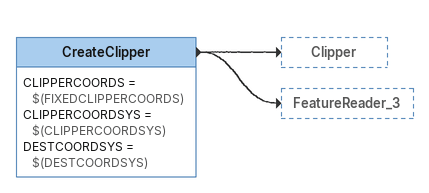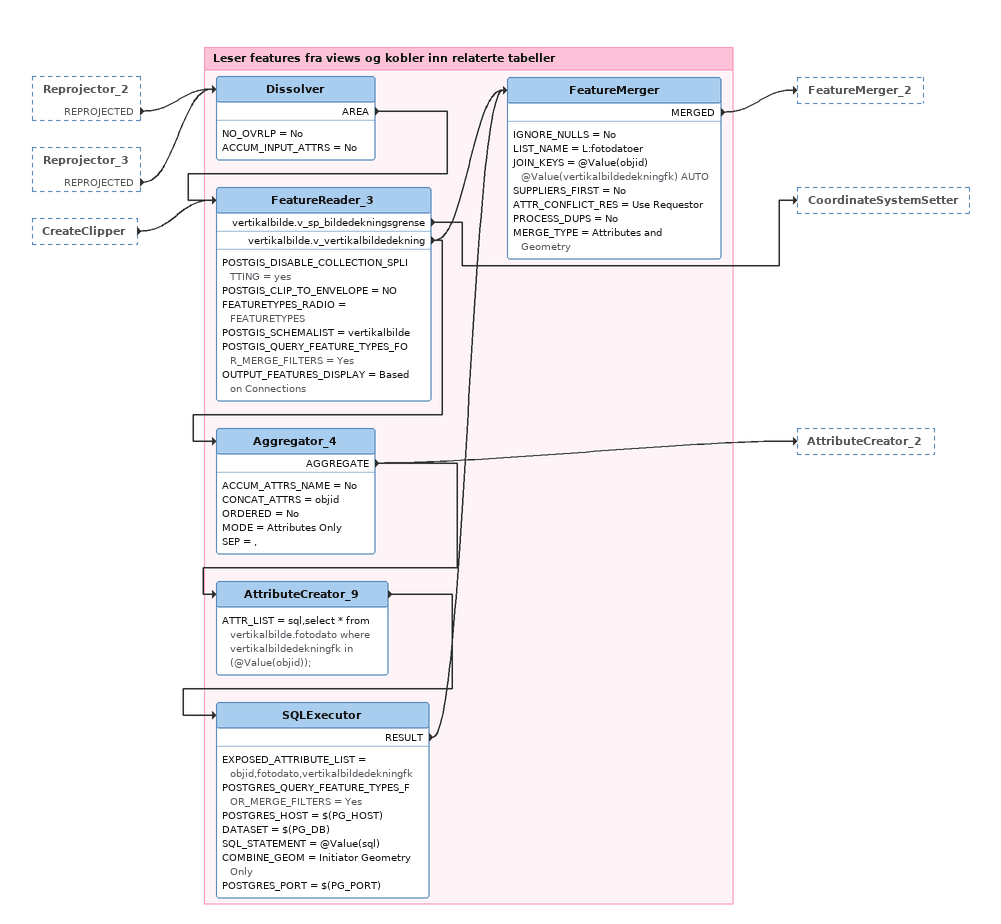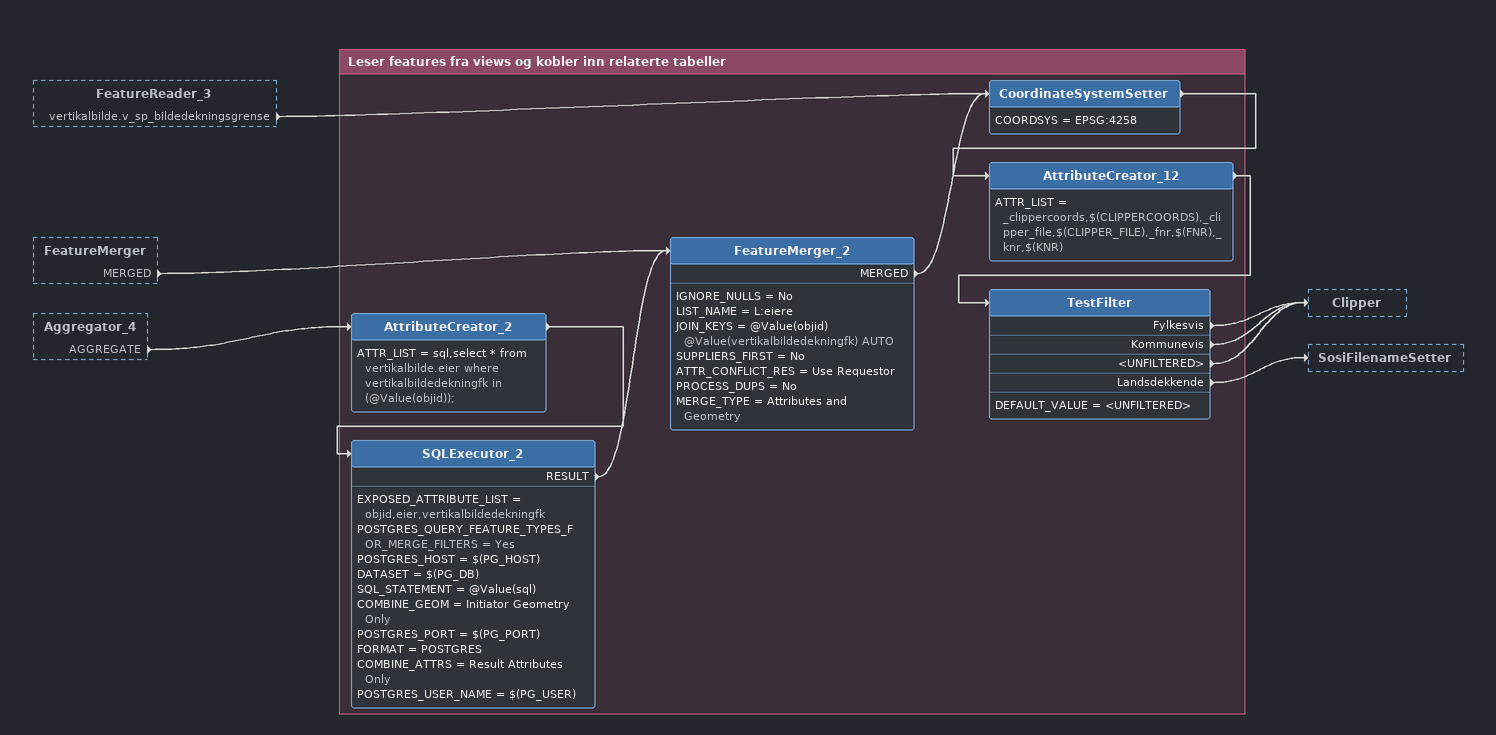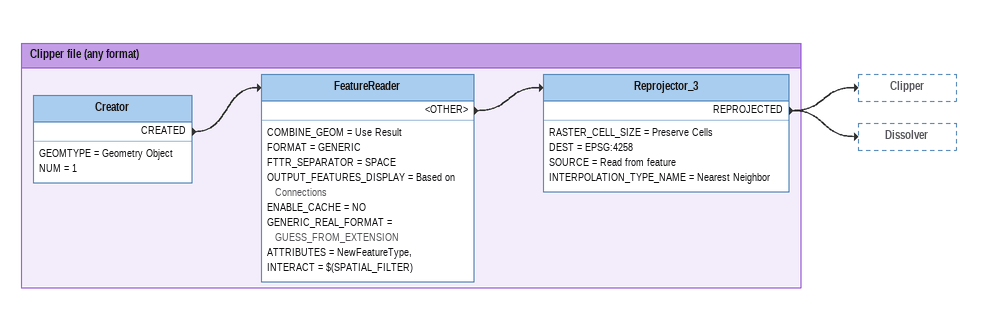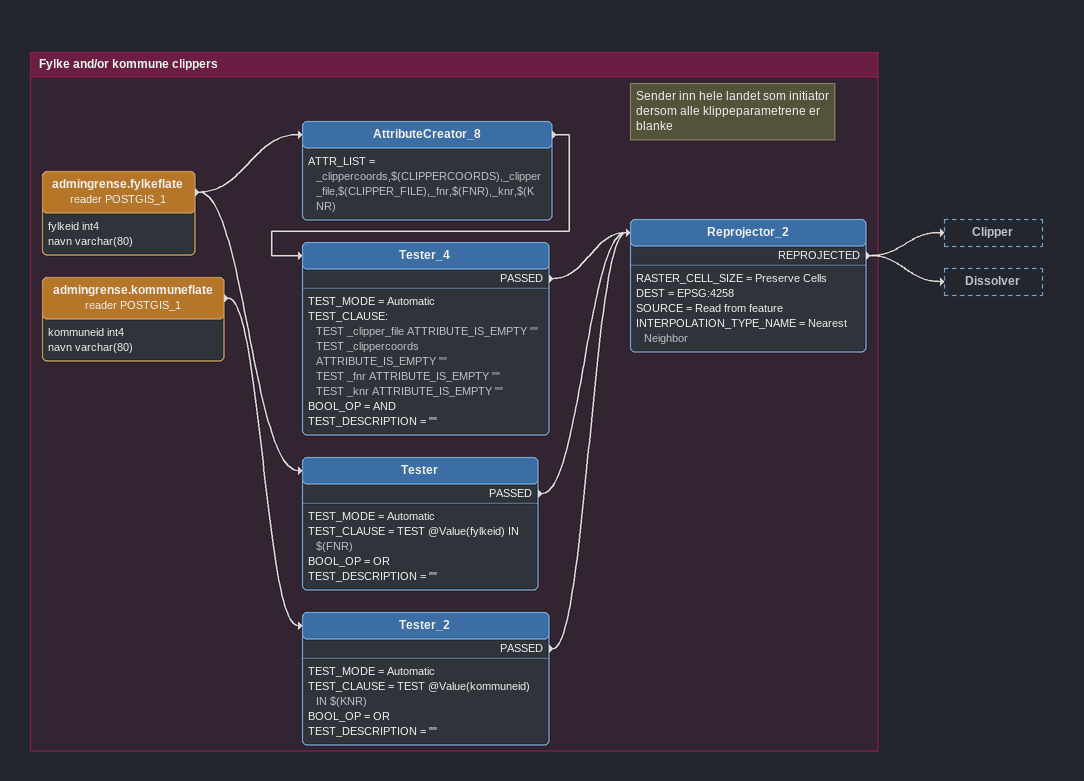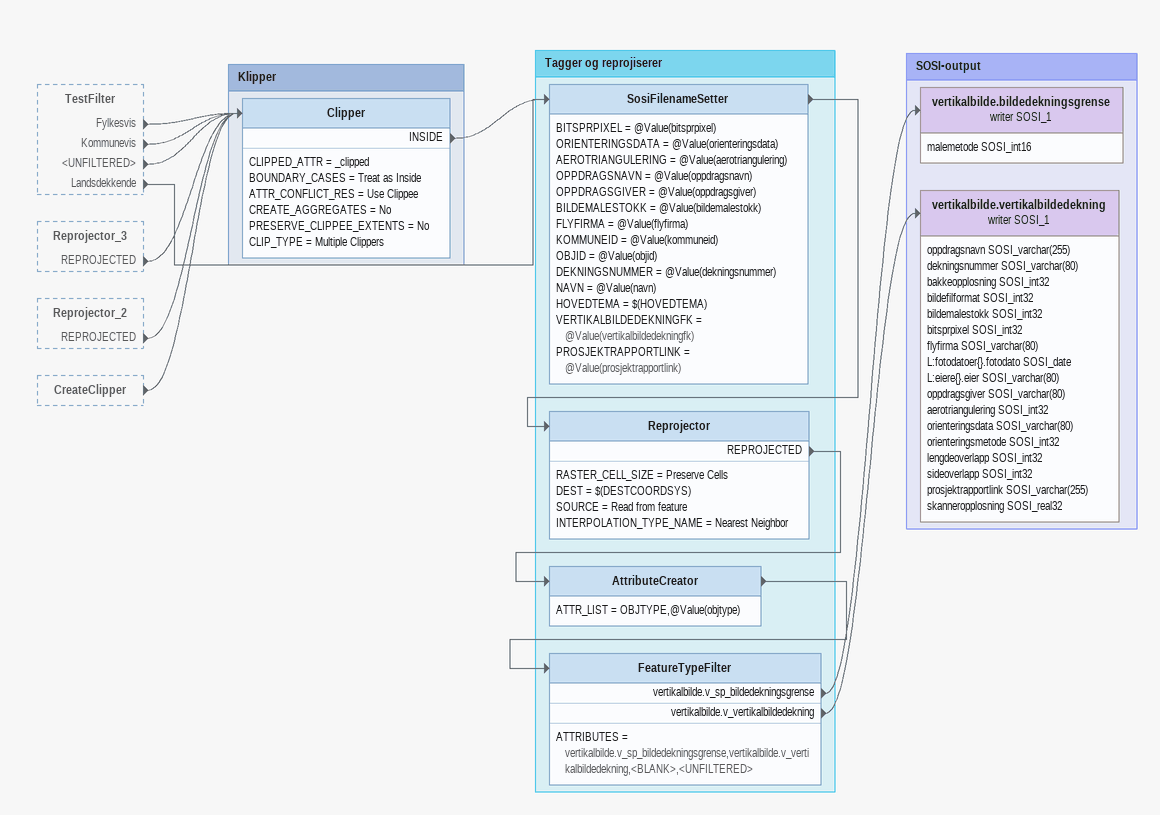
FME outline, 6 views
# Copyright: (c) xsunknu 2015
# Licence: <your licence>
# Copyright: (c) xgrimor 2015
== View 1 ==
CreateClipper
    CLIPPERCOORDS = $(FIXEDCLIPPERCOORDS)
    CLIPPERCOORDSYS = $(CLIPPERCOORDSYS)
    DESTCOORDSYS = $(DESTCOORDSYS)
    -> Clipper
    -> FeatureReader_3

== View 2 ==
Reprojector_2 [outside]
    REPROJECTED -> Dissolver
Reprojector_3 [outside]
    REPROJECTED -> Dissolver
CreateClipper [outside]
    -> FeatureReader_3

Bookmark: Leser features fra views og kobler inn relaterte tabeller
Dissolver
    NO_OVRLP = No
    ACCUM_INPUT_ATTRS = No
    AREA -> FeatureReader_3
FeatureReader_3
    POSTGIS_DISABLE_COLLECTION_SPLITTING = yes
    POSTGIS_CLIP_TO_ENVELOPE = NO
    FEATURETYPES_RADIO = FEATURETYPES
    POSTGIS_SCHEMALIST = vertikalbilde
    POSTGIS_QUERY_FEATURE_TYPES_FOR_MERGE_FILTERS = Yes
    OUTPUT_FEATURES_DISPLAY = Based on Connections
    vertikalbilde.v_sp_bildedekningsgrense -> CoordinateSystemSetter
    vertikalbilde.v_vertikalbildedekning -> Aggregator_4
    vertikalbilde.v_vertikalbildedekning -> FeatureMerger
Aggregator_4
    ACCUM_ATTRS_NAME = No
    CONCAT_ATTRS = objid
    ORDERED = No
    MODE = Attributes Only
    SEP = ,
    AGGREGATE -> AttributeCreator_9
    AGGREGATE -> AttributeCreator_2
AttributeCreator_9
    ATTR_LIST = sql,select * from vertikalbilde.fotodato where vertikalbildedekningfk in (@Value(objid));
    -> SQLExecutor
SQLExecutor
    EXPOSED_ATTRIBUTE_LIST = objid,fotodato,vertikalbildedekningfk
    POSTGRES_QUERY_FEATURE_TYPES_FOR_MERGE_FILTERS = Yes
    POSTGRES_HOST = $(PG_HOST)
    DATASET = $(PG_DB)
    SQL_STATEMENT = @Value(sql)
    COMBINE_GEOM = Initiator Geometry Only
    POSTGRES_PORT = $(PG_PORT)
    RESULT -> FeatureMerger
FeatureMerger
    IGNORE_NULLS = No
    LIST_NAME = L:fotodatoer
    JOIN_KEYS = @Value(objid) @Value(vertikalbildedekningfk) AUTO
    SUPPLIERS_FIRST = No
    ATTR_CONFLICT_RES = Use Requestor
    PROCESS_DUPS = No
    MERGE_TYPE = Attributes and Geometry
    MERGED -> FeatureMerger_2

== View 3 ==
FeatureReader_3 [outside]
    vertikalbilde.v_sp_bildedekningsgrense -> CoordinateSystemSetter
FeatureMerger [outside]
    MERGED -> FeatureMerger_2
Aggregator_4 [outside]
    AGGREGATE -> AttributeCreator_2

Bookmark: Leser features fra views og kobler inn relaterte tabeller
AttributeCreator_2
    ATTR_LIST = sql,select * from vertikalbilde.eier where vertikalbildedekningfk in (@Value(objid));
    -> SQLExecutor_2
SQLExecutor_2
    EXPOSED_ATTRIBUTE_LIST = objid,eier,vertikalbildedekningfk
    POSTGRES_QUERY_FEATURE_TYPES_FOR_MERGE_FILTERS = Yes
    POSTGRES_HOST = $(PG_HOST)
    DATASET = $(PG_DB)
    SQL_STATEMENT = @Value(sql)
    COMBINE_GEOM = Initiator Geometry Only
    POSTGRES_PORT = $(PG_PORT)
    FORMAT = POSTGRES
    COMBINE_ATTRS = Result Attributes Only
    POSTGRES_USER_NAME = $(PG_USER)
    RESULT -> FeatureMerger_2
FeatureMerger_2
    IGNORE_NULLS = No
    LIST_NAME = L:eiere
    JOIN_KEYS = @Value(objid) @Value(vertikalbildedekningfk) AUTO
    SUPPLIERS_FIRST = No
    ATTR_CONFLICT_RES = Use Requestor
    PROCESS_DUPS = No
    MERGE_TYPE = Attributes and Geometry
    MERGED -> CoordinateSystemSetter
CoordinateSystemSetter
    COORDSYS = EPSG:4258
    -> AttributeCreator_12
AttributeCreator_12
    ATTR_LIST = _clippercoords,$(CLIPPERCOORDS),_clipper_file,$(CLIPPER_FILE),_fnr,$(FNR),_knr,$(KNR)
    -> TestFilter
TestFilter
    DEFAULT_VALUE = <UNFILTERED>
    Fylkesvis -> Clipper
    Kommunevis -> Clipper
    <UNFILTERED> -> Clipper
    Landsdekkende -> SosiFilenameSetter

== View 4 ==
Bookmark: Clipper file (any format)
Creator
    GEOMTYPE = Geometry Object
    NUM = 1
    CREATED -> FeatureReader
FeatureReader
    COMBINE_GEOM = Use Result
    FORMAT = GENERIC
    FTTR_SEPARATOR = SPACE
    OUTPUT_FEATURES_DISPLAY = Based on Connections
    ENABLE_CACHE = NO
    GENERIC_REAL_FORMAT = GUESS_FROM_EXTENSION
    ATTRIBUTES = NewFeatureType,
    INTERACT = $(SPATIAL_FILTER)
    <OTHER> -> Reprojector_3
Reprojector_3
    RASTER_CELL_SIZE = Preserve Cells
    DEST = EPSG:4258
    SOURCE = Read from feature
    INTERPOLATION_TYPE_NAME = Nearest Neighbor
    REPROJECTED -> Clipper
    REPROJECTED -> Dissolver

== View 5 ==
Bookmark: Fylke and/or kommune clippers
admingrense.fylkeflate (reader POSTGIS_1)
    attributes: fylkeid int4, navn varchar(80)
    -> Tester
    -> AttributeCreator_8
AttributeCreator_8
    ATTR_LIST = _clippercoords,$(CLIPPERCOORDS),_clipper_file,$(CLIPPER_FILE),_fnr,$(FNR),_knr,$(KNR)
    -> Tester_4
Tester_4
    TEST_MODE = Automatic
    TEST_CLAUSE:
      TEST _clipper_file ATTRIBUTE_IS_EMPTY ""
      TEST _clippercoords ATTRIBUTE_IS_EMPTY ""
      TEST _fnr ATTRIBUTE_IS_EMPTY ""
      TEST _knr ATTRIBUTE_IS_EMPTY ""
    BOOL_OP = AND
    TEST_DESCRIPTION = ""
    PASSED -> Reprojector_2
Tester
    TEST_MODE = Automatic
    TEST_CLAUSE = TEST @Value(fylkeid) IN $(FNR)
    BOOL_OP = OR
    TEST_DESCRIPTION = ""
    PASSED -> Reprojector_2
admingrense.kommuneflate (reader POSTGIS_1)
    attributes: kommuneid int4, navn varchar(80)
    -> Tester_2
Tester_2
    TEST_MODE = Automatic
    TEST_CLAUSE = TEST @Value(kommuneid) IN $(KNR)
    BOOL_OP = OR
    TEST_DESCRIPTION = ""
    PASSED -> Reprojector_2
Note: Sender inn hele landet som initiator / dersom alle klippeparametrene er / blanke
Reprojector_2
    RASTER_CELL_SIZE = Preserve Cells
    DEST = EPSG:4258
    SOURCE = Read from feature
    INTERPOLATION_TYPE_NAME = Nearest Neighbor
    REPROJECTED -> Clipper
    REPROJECTED -> Dissolver

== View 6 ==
TestFilter [outside]
    Fylkesvis -> Clipper
    Kommunevis -> Clipper
    <UNFILTERED> -> Clipper
    Landsdekkende -> SosiFilenameSetter
Reprojector_3 [outside]
    REPROJECTED -> Clipper
Reprojector_2 [outside]
    REPROJECTED -> Clipper
CreateClipper [outside]
    -> Clipper

Bookmark: Klipper
Clipper
    CLIPPED_ATTR = _clipped
    BOUNDARY_CASES = Treat as Inside
    ATTR_CONFLICT_RES = Use Clippee
    CREATE_AGGREGATES = No
    PRESERVE_CLIPPEE_EXTENTS = No
    CLIP_TYPE = Multiple Clippers
    INSIDE -> SosiFilenameSetter

Bookmark: Tagger og reprojiserer
SosiFilenameSetter
    BITSPRPIXEL = @Value(bitsprpixel)
    ORIENTERINGSDATA = @Value(orienteringsdata)
    AEROTRIANGULERING = @Value(aerotriangulering)
    OPPDRAGSNAVN = @Value(oppdragsnavn)
    OPPDRAGSGIVER = @Value(oppdragsgiver)
    BILDEMALESTOKK = @Value(bildemalestokk)
    FLYFIRMA = @Value(flyfirma)
    KOMMUNEID = @Value(kommuneid)
    OBJID = @Value(objid)
    DEKNINGSNUMMER = @Value(dekningsnummer)
    NAVN = @Value(navn)
    HOVEDTEMA = $(HOVEDTEMA)
    VERTIKALBILDEDEKNINGFK = @Value(vertikalbildedekningfk)
    PROSJEKTRAPPORTLINK = @Value(prosjektrapportlink)
    -> Reprojector
Reprojector
    RASTER_CELL_SIZE = Preserve Cells
    DEST = $(DESTCOORDSYS)
    SOURCE = Read from feature
    INTERPOLATION_TYPE_NAME = Nearest Neighbor
    REPROJECTED -> AttributeCreator
AttributeCreator
    ATTR_LIST = OBJTYPE,@Value(objtype)
    -> FeatureTypeFilter
FeatureTypeFilter
    ATTRIBUTES = vertikalbilde.v_sp_bildedekningsgrense,vertikalbilde.v_vertikalbildedekning,<BLANK>,<UNFILTERED>
    vertikalbilde.v_sp_bildedekningsgrense -> vertikalbilde.bildedekningsgrense (writer SOSI_1)
    vertikalbilde.v_vertikalbildedekning -> vertikalbilde.vertikalbildedekning (writer SOSI_1)

Bookmark: SOSI-output
vertikalbilde.bildedekningsgrense (writer SOSI_1)
    attributes: malemetode SOSI_int16
vertikalbilde.vertikalbildedekning (writer SOSI_1)
    attributes: oppdragsnavn SOSI_varchar(255), dekningsnummer SOSI_varchar(80), bakkeopplosning SOSI_int32, bildefilformat SOSI_int32, bildemalestokk SOSI_int32, bitsprpixel SOSI_int32, flyfirma SOSI_varchar(80), L:fotodatoer{}.fotodato SOSI_date, L:eiere{}.eier SOSI_varchar(80), oppdragsgiver SOSI_varchar(80), aerotriangulering SOSI_int32, orienteringsdata SOSI_varchar(80), orienteringsmetode SOSI_int32, lengdeoverlapp SOSI_int32, sideoverlapp SOSI_int32, prosjektrapportlink SOSI_varchar(255), skanneropplosning SOSI_real32
